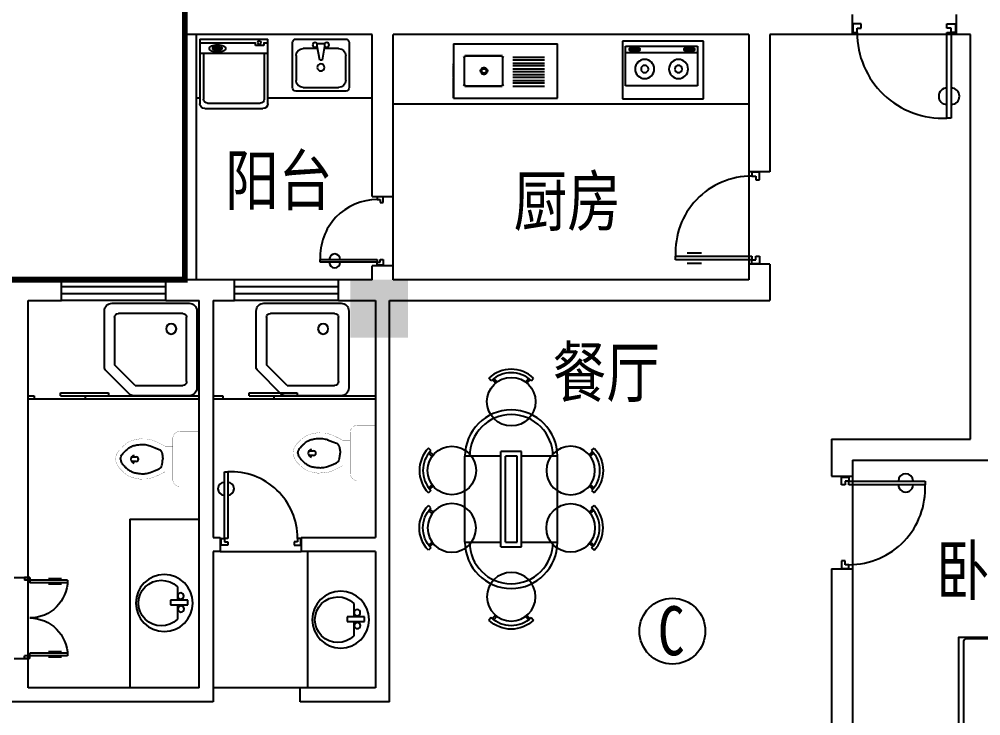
# Model space of a CAD drawing. Header units: millimetres. Extents: x 1454 to 36762, y 522 to 39654.
# Drawn here: x 12938 to 21249, y 18080 to 24102 of the extents above; entities that cross this region are included whole.
import ezdxf
from ezdxf.enums import TextEntityAlignment as Align

# ---------------------------------------------------------------- set-up
doc = ezdxf.new("R2010")
doc.units = ezdxf.units.MM
doc.linetypes.add('HIDDEN', pattern=[0.375, 0.25, -0.125])
for name, color, linetype in [('COLUMN', 7, 'Continuous'), ('GROUND', 2, 'Continuous'), ('PUB_TEXT', 7, 'Continuous'), ('PUB_WALL', 255, 'Continuous'), ('TOTHER', 7, 'Continuous'), ('WALL', 4, 'Continuous'), ('WINDOW', 5, 'Continuous'), ('WINDOW_TEXT', 7, 'Continuous')]:
    doc.layers.add(name, color=color, linetype=linetype)
doc.styles.add('-黑体', font='simhei.ttf')
doc.styles.add('CHINA', font='romant', dxfattribs={"width": 0.8, "height": 150, "bigfont": 'fs64f'})
doc.styles.add('DIM_FONT', font='SIMPLEX.shx', dxfattribs={"width": 0.8})
doc.styles.add('SIMPLEX', font='SIMPLEX.SHX')
doc.styles.get("Standard").update_dxf_attribs({"font": 'arial.ttf'})

# ---------------------------------------------------------------- blocks, each defined once
blk = doc.blocks.new('M_A22TIB')
for p, q in [((-0.4493, 0.0763), (-0.4493, 0.8984)), ((-0.4493, 0.8984), (-0.4082, 0.8984)), ((-0.4082, 0.8984), (-0.4082, 0.0763)), ((-0.4904, 0.0763), (-0.4493, 0.0763)), ((-0.4904, -0.0059), (-0.4904, 0.0763)), ((-0.4493, 0.0763), (-0.4493, 0.0352)), ((-0.4082, 0.0763), (-0.4493, 0.0763)), ((-0.4493, 0.0352), (-0.4082, 0.0352)), ((-0.4082, 0.0352), (-0.4082, -0.0059)), ((0.455, 0.0352), (0.4139, 0.0352)), ((0.4139, 0.0352), (0.4139, -0.0059)), ((0.4961, 0.0763), (0.455, 0.0763)), ((0.455, 0.0763), (0.455, 0.0352)), ((0.4961, -0.0059), (0.4961, 0.0763)), ((-0.4082, -0.0059), (-0.4904, -0.0059)), ((-0.4904, -0.0059), (-0.4904, -0.0059)), ((0.4139, -0.0059), (0.4961, -0.0059)), ((0.4961, -0.0059), (0.4961, -0.0059))]:
    blk.add_line(p, q)
for centre, radius, start, end in [((-0.3671, 0.0773), 0.8221, 359.92833, 92.86603), ((-0.4493, 0.6888), 0.0791, 90, 270), ((-0.4082, 0.6888), 0.0791, 270, 90)]:
    blk.add_arc(centre, radius, start, end)
blk = doc.blocks.new('M_C55HKH')
for p, q in [((0, -52.4), (900, -52.4)), ((25.8, -508.5), (25.8, -1967.8)), ((502.6, -488.5), (45.8, -488.5)), ((502.6, -488.5), (871.6, -858.3)), ((45.8, -761.1), (564.4, -761.1)), ((871.6, -1967.8), (871.6, -858.3)), ((299.4, -1273), (294.5, -1270)), ((306.6, -1352.3), (299.4, -1273)), ((393.4, -1337.5), (392.3, -1318.1)), ((304.8, -1407.4), (306.6, -1352.3)), ((357, -1410.4), (393.4, -1337.5)), ((146.2, -1456.3), (99.8, -1409.5)), ((278.4, -1459.1), (304.8, -1407.4)), ((278.4, -1459.1), (357, -1410.4)), ((210.6, -1478.3), (146.2, -1456.3)), ((278.4, -1459.1), (210.6, -1478.3)), ((278.4, -1459.1), (251, -1605.9)), ((316.5, -1498.2), (278.4, -1459.1)), ((412.1, -1526.9), (316.5, -1498.2)), ((495.3, -1522.7), (412.1, -1526.9)), ((251, -1605.9), (218.9, -1643.3)), ((163.5, -1664.3), (88.8, -1648.6)), ((249.3, -1682.4), (175.1, -1666.8)), ((218.9, -1643.3), (211.2, -1652.3)), ((249.3, -1682.4), (286.2, -1639.5)), ((286.2, -1639.5), (333.2, -1627.5)), ((333.2, -1627.5), (405.4, -1617.7)), ((195.7, -1717.6), (153.5, -1766.5)), ((249.3, -1682.4), (195.7, -1717.6)), ((249.3, -1682.4), (266, -1787)), ((292.2, -1700.3), (249.3, -1682.4)), ((391.2, -1768.8), (292.2, -1700.3)), ((153.5, -1766.5), (147.3, -1840.5)), ((468.8, -1838.9), (391.2, -1768.8)), ((266, -1787), (242.8, -1892.3)), ((45.8, -1987.8), (851.6, -1987.8))]:
    blk.add_line(p, q)
blk.add_lwpolyline([(0, -2000), (0, 0), (900, 0), (900, -2000)], close=True)
for points in [[(135.1, -133.6, -0.263368), (107.1, -114.8, -0.494818), (116.3, -96.1, -0.049225), (134, -94.3, -0.036831), (157.6, -96.1, -0.031893), (195.6, -104.2, 0.035782), (229.5, -111.2, 0.032941), (319.2, -117.1, 0.026564), (430.4, -111.2, 0.017905), (467.9, -105.8, -0.033397), (488.1, -103.6, -0.03204), (525.2, -104.3, 0.018442), (589.5, -107.3, 0.010837), (654.3, -106.6, 0.014624), (702.2, -103.6, 0.111249), (724.7, -96.3, -0.153708), (741.6, -92.3, -0.076444), (749.1, -94, -0.215512), (751, -96.1, -0.585858), (748.4, -99.1, 0.363489), (743.5, -101.7, 0.191716), (743.4, -113.2, -0.129675), (745.4, -129.9, -0.01735), (742.4, -146.7, 0.019326), (739.8, -161.8, 0.018818), (733.1, -230.1, 0.021828), (732.2, -289.4, 0.006204), (733.6, -323.2, 0.001963), (739.8, -430.1, 0.028341), (744, -466.2, -0.117014), (743.5, -475.1, -0.36606), (742.1, -476.1, -0.03973), (728.5, -473.3, -0.048309), (714.7, -467.8, 0.062981), (704.1, -463.9, 0.04058), (680.7, -460.5, 0.014345), (613.9, -458.3, 0.005484), (488.5, -459, 0.007153), (392.3, -462, 0.008762), (349.8, -464.7, -0.008153), (304.1, -467.6, -0.06251), (247, -463.2, 0.078669), (201.4, -461.2, 0.047825), (179, -465.9, -0.034494), (148.2, -473.3, -0.023571), (122.9, -476.3, -0.510228), (121.9, -475.1), (129.4, -445.1), (150.1, -362.6, 0.073041), (152.1, -343, 0.023305), (146.3, -281.9, 0.018299), (142.3, -259, -0.01097), (134.9, -221, -0.042281), (132, -186.7, -0.027201), (134.9, -133.3)], [(608.9, -107.4, 0.027842), (585.2, -118, 0.048685), (572.6, -126.1, 0.023666), (544.7, -150.5, 0.031223), (525.7, -171.1, 0.046801), (520.6, -178.8, 0.023191), (512.5, -195.5)], [(690.9, -101.7, 0.088153), (656.4, -105.2, 0.088153), (625.2, -120.5, 0.077547), (603.6, -142.1, 0.077547), (589.5, -169.3)], [(133.4, -149.6, -0.05369), (147.6, -162.6, -0.070312), (155.7, -174.9, -0.015448), (159.5, -183.4, -0.013244), (163.2, -193.7, -0.082127), (166.2, -211.7, -0.064164), (163.2, -234.9)], [(134.9, -133.6, -0.077379), (169.7, -158.9, -0.077379), (195.2, -193.7, -0.047525), (205.1, -218.3, -0.047525), (210.2, -244.3)], [(694.7, -462, 0.016108), (655.8, -435.8, 0.024599), (629, -420.7, 0.009477), (579.9, -397.4, 0.015937), (550.1, -385.1, 0.072521), (533.7, -381.5, 0.033339), (497.5, -381.3)], [(225.5, -460.5, 0.009729), (252.8, -451.5, 0.009729), (279.7, -441.4, 0.007971), (301.4, -432.3, 0.007971), (322.9, -422.6)], [(502.6, -488.5, -0.085272), (565.9, -598.6, -0.124044), (575.2, -686.2), (561.5, -781.6), (563.3, -854.1)], [(563.3, -854.1, -0.027362), (601.8, -837.7, -0.040834), (628.9, -830.3, -0.038441), (716.6, -820.8, -0.076528), (760.7, -826.1, -0.103649), (788.2, -840.5, 0.093398), (818.4, -857, 0.072727), (840.5, -860.8, 0.052315), (871.6, -858.3)], [(400.3, -1581.4, 0.025626), (401.8, -1590.8, 0.0108), (426.4, -1696.7, 0.00456), (445.4, -1768.5, 0.01125), (454.1, -1797.4, 0.069394), (461.7, -1813.2, -0.079756), (468.1, -1827, -0.106399), (468.8, -1838.9, -0.328642), (465.8, -1841.8, -0.299547), (460.8, -1839.5, 0.189917), (454.1, -1834.5, 0.033518), (446, -1832.9, 0.075627), (442.4, -1833, 0.053489), (435.9, -1834.8, 0.017838), (417.6, -1843, 0.038394), (397.1, -1855.1, -0.059529), (383.5, -1862.4, -0.035943), (361.9, -1869, -0.011245), (291.4, -1883.8, -0.006203), (259.2, -1889.3, 0.010783), (240.6, -1892.7, 0.019485), (229.8, -1895.4, 0.005062), (188.4, -1907.7, 0.101392), (167.2, -1919.3, -0.223768), (156.1, -1922.3, -0.25558), (152.7, -1919.5, -0.081563), (149.7, -1906.7, -0.071805), (150.7, -1893, 0.069985), (151.8, -1879, 0.03546), (145.4, -1830.7, 0.029432), (130.3, -1774, 0.001554), (121.1, -1746.5, -0.00152), (111.6, -1718.4, -0.004735), (102.3, -1689.3, 0.00382), (90.8, -1653.2, 0.296001), (66.5, -1633.6, -0.649774), (60.7, -1615.9, -0.02319), (64.7, -1612.6, 0.0288), (67.9, -1609.9, 0.005727), (73, -1605.1, -0.004358), (79.6, -1598.7, -0.027528), (94.1, -1586.2, -0.046214), (103.8, -1580.2, -0.194121), (117.3, -1579, 0.133719), (136.6, -1579.7, 0.005779), (154.6, -1575.2, 0.008882)]]:
    blk.add_lwpolyline(points, format="xyb")
blk.add_lwpolyline([(345.4, -1251, 0.101392), (365.7, -1237.8, -0.223768), (376.5, -1234, -0.25558), (380.2, -1236.5, -0.081563), (384.2, -1249.1, -0.071805), (384.2, -1262.7, 0.069985), (384.1, -1276.8, 0.03546), (394.2, -1324.5, 0.029432), (413.7, -1379.8, 0.001554), (425, -1406.6, -0.00152), (436.5, -1433.9, -0.004735), (448, -1462.2, 0.00382), (462.3, -1497.3, 0.296001), (488, -1515, -0.649774), (495.1, -1532.2, -0.02319), (491.4, -1535.7, 0.0288), (488.4, -1538.7, 0.005727), (483.8, -1543.9, -0.004358), (477.7, -1550.8, -0.027528), (464.1, -1564.3, -0.046214), (454.9, -1571.1, -0.194121), (441.5, -1573.2, 0.133719), (422.3, -1574.1, 0.011505), (387.3, -1586.1, 0.008882), (342.6, -1603.5, 0.012426), (285.7, -1628.6, -0.033612), (264.2, -1636.9), (217.8, -1651.5), (182, -1662.8, 0.224341), (170.4, -1673.5, -0.722772), (163.3, -1673.1, -0.103513), (163.2, -1670, 0.053465), (163.5, -1664.3, 0.030109), (161.3, -1645.6, -0.031436), (159.2, -1627.7, -0.05324), (159.9, -1615.6, 0.05518), (160.5, -1603.9, 0.056271), (157, -1583.3, 0.0108), (124.3, -1479.6, 0.00456), (99.8, -1409.5, 0.01125), (89, -1381.3, 0.069394), (80.2, -1366.2, -0.079756), (72.8, -1352.9, -0.106399), (71.2, -1341.1, -0.328642), (73.9, -1337.9, -0.299547), (79.1, -1339.9, 0.189917), (86.1, -1344.3, 0.033518), (94.3, -1345.3, 0.075627), (98, -1345, 0.053489), (104.3, -1342.6, 0.017838), (121.9, -1333, 0.038394), (141.4, -1319.4, -0.059529), (154.4, -1311.1, -0.035943), (175.4, -1302.8, -0.011245), (244.6, -1282.8, -0.006203), (276.3, -1274.7, 0.010783), (294.5, -1270, 0.019485), (305.2, -1266.5, 0.005062)], format="xyb", close=True)
for centre, start, end in [((45.8, -508.5), 90, 180), ((45.8, -741.1), 180, 270), ((45.8, -1967.8), 180, 270), ((851.6, -1967.8), 270, 0)]:
    blk.add_arc(centre, 20, start, end)
at = {"style": 'DIM_FONT', "width": 0.8, "flags": 9}
for tag in ['YSIZE', 'XSIZE']:
    blk.add_attdef(tag, (0, 0), '', height=0.5, dxfattribs=at)
blk = doc.blocks.new('_FZH')
blk.add_solid([(-0.5, -0.5), (0.5, -0.5), (-0.5, 0.5), (0.5, 0.5)])
blk = doc.blocks.new('M_C58LWA')
for p, q in [((-135.6, -160.4), (-161.4, -190.9)), ((135.6, -160.4), (161.4, -190.9)), ((-173, -180.5), (-193.7, -202.2)), ((-123.8, -169.6), (-149.7, -200.2)), ((123.8, -169.6), (149.7, -200.2)), ((173, -180.5), (193.7, -202.2))]:
    blk.add_line(p, q)
at = {"linetype": 'Continuous'}
blk.add_circle((0, 0), 210, dxfattribs=at)
for radius in [280, 250]:
    blk.add_arc((0, 0), radius, 226.22072, 313.77928)
at = {"style": 'DIM_FONT', "width": 0.8, "flags": 9}
for tag in ['YSIZE', 'XSIZE']:
    blk.add_attdef(tag, (0, 0), '', height=0.5, dxfattribs=at)
blk = doc.blocks.new('M_E33IEP')
at = {"linetype": 'Continuous'}
for p, q in [((135.1, 135.3), (135.1, 19.6)), ((43.6, -21.1), (43.6, 19.6)), ((43.6, 19.6), (193.6, 19.6)), ((193.6, 19.6), (193.6, -21.1)), ((193.6, -21.1), (43.6, -21.1)), ((135.1, -21.1), (135.1, -144.4))]:
    blk.add_line(p, q, dxfattribs=at)
for centre, radius in [((248.3, -4.6), 246.4), ((105.9, 56.4), 26.7), ((104.6, -55.4), 26.7)]:
    blk.add_circle(centre, radius, dxfattribs=at)
blk.add_arc((273.7, -4.6), 196.9, 225.25267, 134.74733, dxfattribs=at)
at = {"style": 'DIM_FONT', "width": 0.8, "flags": 9}
for tag in ['YSIZE', 'XSIZE']:
    blk.add_attdef(tag, (0, 0), '', height=0.5, dxfattribs=at)
at = {"linetype": 'Continuous', "style": 'CHINA', "width": 0.8, "flags": 9}
for tag in ['XSIZE', 'YSIZE']:
    blk.add_attdef(tag, (1.9, -251), '', height=150, dxfattribs=at)
blk = doc.blocks.new('M_A20TUI')
for p, q in [((-0.483, 0.396), (-0.483, 0.235)), ((-0.467, 0.471), (-0.467, -0.062)), ((-0.433, 0.47), (-0.433, 0.004)), ((-0.417, 0.396), (-0.417, 0.235)), ((0.417, 0.396), (0.417, 0.235)), ((0.433, 0.47), (0.433, 0.004)), ((0.467, 0.471), (0.467, -0.062)), ((0.483, 0.396), (0.483, 0.235)), ((-0.5, 0.004), (-0.433, 0.004)), ((-0.5, 0.004), (-0.5, -0.062)), ((0.5, 0.004), (0.433, 0.004)), ((0.5, 0.004), (0.5, -0.062)), ((-0.5, -0.062), (-0.467, -0.062)), ((0.5, -0.062), (0.467, -0.062))]:
    blk.add_line(p, q)
for centre, start, end in [((-0.467, 0.004), 0, 90), ((0.467, 0.004), 90, 180)]:
    blk.add_arc(centre, 0.467, start, end)
blk = doc.blocks.new('M_E16')
for p, q in [((-358.7, -350.6), (-358.7, -119.3)), ((-346.9, -107.1), (-34.1, -107.1)), ((-22.3, -119.3), (-22.3, -350.6)), ((63.3, -103.3), (335.6, -103.3)), ((63.3, -131.7), (335.6, -131.7)), ((63.3, -153.3), (335.6, -153.3)), ((63.3, -181.7), (335.6, -181.7)), ((63.3, -203.3), (335.6, -203.3)), ((63.3, -231.7), (335.6, -231.7)), ((63.3, -253.3), (335.6, -253.3)), ((63.3, -281.7), (335.6, -281.7)), ((63.3, -303.3), (335.6, -303.3)), ((63.3, -331.7), (335.6, -331.7)), ((-34.1, -362.8), (-346.9, -362.8)), ((63.3, -353.3), (335.6, -353.3))]:
    blk.add_line(p, q)
for points, const_width in [([(-370.5, -356.7), (-370.5, -113.2)], 2), ([(-352.8, -95), (-370.5, -113.2)], 1.91), ([(-352.8, -95), (-28.2, -95)], 1.8), ([(-10.5, -113.2), (-28.2, -95)], 1.91), ([(-10.5, -113.2), (-10.5, -356.7)], 2), ([(-370.5, -356.7), (-352.8, -375)], 1.91), ([(-28.2, -375), (-352.8, -375)], 1.8), ([(-28.2, -375), (-10.5, -356.7)], 1.91)]:
    blk.add_lwpolyline(points, dxfattribs=dict(const_width=const_width))
for points in [[(-346.9, -107.1), (-350.9, -107.9), (-354.4, -110), (-357.1, -113.2), (-358.5, -117.2), (-358.7, -119.3)], [(-22.3, -119.3), (-23, -115.1), (-25, -111.5), (-28.2, -108.8), (-32, -107.3), (-34.1, -107.1)], [(-216.3, -235), (-214.5, -245.4), (-209.4, -254.5), (-201.5, -261.3), (-191.9, -264.9), (-181.7, -264.9), (-172, -261.3), (-164.2, -254.5), (-159.1, -245.4), (-157.3, -235), (-159.1, -224.6), (-164.2, -215.4), (-172, -208.6), (-181.7, -205), (-191.9, -205), (-201.5, -208.6), (-209.4, -215.4), (-214.5, -224.6), (-216.3, -235)], [(-206, -235), (-204.8, -241.7), (-201.5, -247.7), (-196.4, -252.1), (-190.1, -254.4), (-183.5, -254.4), (-177.2, -252.1), (-172.1, -247.7), (-168.8, -241.7), (-167.6, -235), (-168.8, -228.2), (-172.1, -222.2), (-177.2, -217.8), (-183.5, -215.5), (-190.1, -215.5), (-196.4, -217.8), (-201.5, -222.2), (-204.8, -228.2), (-206, -235)], [(-358.7, -350.6), (-358, -354.8), (-355.9, -358.4), (-352.8, -361.2), (-348.9, -362.6), (-346.9, -362.8)], [(-34.1, -362.8), (-30, -362.1), (-26.5, -359.9), (-23.9, -356.7), (-22.4, -352.7), (-22.3, -350.6)]]:
    blk.add_lwpolyline(points)
at = {"layer": 'TOTHER', "linetype": 'Continuous'}
for p, q in [((-450, 0), (450, 0)), ((-450, -470.6), (-450, 0)), ((450, 0), (450, -470.6)), ((-450, -470.6), (450, -470.6))]:
    blk.add_line(p, q, dxfattribs=at)
at = {"layer": 'TOTHER', "linetype": 'HIDDEN'}
blk.add_line((-450, 0), (-450, -300), dxfattribs=at)
at = {"width": 0.8, "flags": 9}
for tag in ['XSIZE', 'YSIZE']:
    blk.add_attdef(tag, (0, 0), '', height=0.5, dxfattribs=at)
blk = doc.blocks.new('M_E31EAW')
at = {"color": 0, "linetype": 'ByBlock'}
for p, q in [((0, 214.8), (0, -214.8)), ((419.3, 245.5), (30.7, 245.5)), ((143.2, 214.8), (358, 214.8)), ((450, -214.8), (450, 214.8)), ((81.8, 25.6), (81.8, 153.4)), ((419.3, 153.4), (419.3, -153.4)), ((40.9, -30.7), (40.9, 30.7)), ((184.1, 10.2), (61.4, 30.7)), ((184.1, -10.2), (184.1, 10.2)), ((61.4, -30.7), (184.1, -10.2)), ((81.8, -153.4), (81.8, -25.6)), ((30.7, -245.5), (419.3, -245.5)), ((358, -214.8), (143.2, -214.8))]:
    blk.add_line(p, q, dxfattribs=at)
for centre, radius in [((51.1, 51.1), 20.5), ((245.5, 0), 30.7), ((51.1, -51.1), 20.5)]:
    blk.add_circle(centre, radius, dxfattribs=at)
for centre, radius, start, end in [((30.7, 214.8), 30.7, 90, 180), ((143.2, 153.4), 61.4, 90, 180), ((358, 153.4), 61.4, 0, 90), ((419.3, 214.8), 30.7, 0, 90), ((143.2, -153.4), 61.4, 180, 270), ((358, -153.4), 61.4, 270, 0), ((30.7, -214.8), 30.7, 180, 270), ((419.3, -214.8), 30.7, 270, 0)]:
    blk.add_arc(centre, radius, start, end, dxfattribs=at)
at = {"style": 'DIM_FONT', "width": 0.8, "flags": 9}
for tag in ['YSIZE', 'XSIZE']:
    blk.add_attdef(tag, (0, 0), '', height=0.5, dxfattribs=at)
blk = doc.blocks.new('M_E20')
for p, q in [((345, 0), (-345, 0)), ((-302.4, -35.8), (-345, -35.8)), ((-302.4, -35), (-302.4, -65.6)), ((-302.4, -65.6), (-219.3, -65.6)), ((-219.3, -65.6), (-219.3, -35)), ((345, -35.8), (-219.3, -35.8)), ((123, -86.9), (123.1, -98.6)), ((133.5, -96.3), (133.5, -112.9)), ((198.1, -96.3), (133.5, -96.3)), ((198.1, -112.9), (198.1, -96.3)), ((214.8, -88), (214.8, -98.5)), ((-307.3, -144.3), (-307.3, -611)), ((133.5, -112.9), (198.1, -112.9)), ((307.3, -144.3), (307.3, -611)), ((267.3, -651), (-267.3, -651))]:
    blk.add_line(p, q)
blk.add_lwpolyline([(83.3, -94.4, 0.185158), (88.2, -107.2, 0.102042), (107.7, -121.5, 0.060862), (132.7, -129.5, 0.047173), (166.5, -132.7, 0.047173), (200.2, -129.5, 0.060862), (225.3, -121.5, 0.102042), (244.7, -107.2, 0.185158), (249.6, -94.4, 0.185158), (244.7, -81.7, 0.102042), (225.3, -67.3, 0.060862), (200.2, -59.3, 0.047173), (166.5, -56.1, 0.047173), (132.7, -59.3, 0.060862), (107.7, -67.3, 0.102042), (88.2, -81.7, 0.185158)], format="xyb", close=True)
for points in [[(214.8, -88, 0.259034), (212.9, -84.6, 0.076276), (201.4, -79.7, 0.036515), (187.8, -77.2, 0.026615), (169, -76.2, 0.026615), (150.1, -77.2, 0.036515), (136.6, -79.7, 0.076276), (125, -84.6, 0.259034), (123.1, -88, 0.078462), (123.3, -89.3, 0.056762)], [(214.8, -98.5, 0.259034), (212.9, -95.1, 0.076276), (201.4, -90.2, 0.036515), (187.8, -87.7, 0.026615), (169, -86.7, 0.026615), (150.1, -87.7, 0.036515), (136.6, -90.2, 0.076276), (125, -95.1, 0.259034), (123.1, -98.5, 0.259034), (125, -102, 0.056762), (133.5, -106, 0.036515)], [(198.1, -107.7, 0.008736), (201.4, -106.9, 0.076276), (212.9, -102, 0.259034), (214.8, -98.5, 0.259034)]]:
    blk.add_lwpolyline(points, format="xyb")
blk.add_circle((-258.7, -35), 17.5)
for centre, start, end in [((-267.3, -611), 180, 270), ((267.3, -611), 270, 0)]:
    blk.add_arc(centre, 40, start, end)
at = {"layer": 'TOTHER', "linetype": 'Continuous'}
for p, q in [((-345, -655.8), (-345, 0)), ((345, 0), (345, -655.8)), ((-345, -144.7), (345, -144.7)), ((295, -705.8), (-295, -705.8))]:
    blk.add_line(p, q, dxfattribs=at)
for centre, start, end in [((-295, -655.8), 180, 270), ((295, -655.8), 270, 0)]:
    blk.add_arc(centre, 50, start, end, dxfattribs=at)
at = {"width": 0.8, "flags": 9}
for tag in ['XSIZE', 'YSIZE']:
    blk.add_attdef(tag, (0, 0), '', height=0.5, dxfattribs=at)
blk = doc.blocks.new('M_E27FMO')
at = {"color": 0, "linetype": 'ByBlock'}
for p, q in [((-185.9, 0.6), (-549.7, 0.6)), ((-599.7, -49.4), (-599.7, -549.4)), ((-9.5, -162.1), (-162.4, -9.2)), ((-533.1, -507.8), (-533.1, -91.1)), ((-508.1, -66.1), (-199.7, -66.1)), ((-66.4, -199.4), (-199.7, -66.1)), ((0.3, -549.4), (0.3, -185.6)), ((-66.4, -199.4), (-66.4, -507.8)), ((-91.4, -532.8), (-508.1, -532.8)), ((-549.7, -599.4), (-49.7, -599.4))]:
    blk.add_line(p, q, dxfattribs=at)
blk.add_circle((-433.1, -432.8), 33.3, dxfattribs=at)
for centre, radius, start, end in [((-549.7, -49.4), 50, 90, 180), ((-185.9, -32.8), 33.3, 45, 90), ((-508.1, -91.1), 25, 90, 180), ((-33.1, -185.6), 33.3, 0, 45), ((-549.7, -549.4), 50, 180, 270), ((-508.1, -507.8), 25, 180, 270), ((-91.4, -507.8), 25, 270, 0), ((-49.7, -549.4), 50, 270, 0)]:
    blk.add_arc(centre, radius, start, end, dxfattribs=at)
at = {"style": 'DIM_FONT', "width": 0.8, "flags": 9}
for tag in ['YSIZE', 'XSIZE']:
    blk.add_attdef(tag, (0, 0), '', height=0.5, dxfattribs=at)
blk = doc.blocks.new('_WBLK')
for p, q in [((-0.5, 0.5), (0.5, 0.5)), ((0.5, 0.1667), (-0.5, 0.1667)), ((0.5, -0.1667), (-0.5, -0.1667)), ((-0.5, -0.5), (0.5, -0.5))]:
    blk.add_line(p, q)
at = {"layer": 'WINDOW_TEXT', "style": 'SIMPLEX', "flags": 9}
blk.add_attdef('A', text='', height=1, dxfattribs=at).set_placement((0, 1.5), align=Align.MIDDLE)
blk = doc.blocks.new('M_E13')
for p, q in [((-571.8, 18), (-536, 18)), ((-571.8, 18), (-571.8, 18)), ((-536, -22), (-571.8, -21.5))]:
    blk.add_line(p, q)
at = {"const_width": 1.5}
for points in [[(-715, 0, -0.037932), (-709.3, 28, -0.057502), (-702.1, 45.5, -0.011128), (-686.4, 72.3, -0.047419), (-682.1, 78.2, -0.013557), (-668.7, 92, -0.010422), (-650.6, 109.1, -0.006492), (-631.9, 125.5, -0.010986), (-620.5, 134.9, -0.031118), (-606.6, 144.5, -0.031821), (-591.9, 152.1, -0.025304), (-572.5, 159.4, -0.028493), (-554.6, 164.1), (-520.3, 170.9), (-500, 175, -0.104917), (-491.9, 174.9, 0.047512), (-474.4, 172.7, 0.018859), (-459.7, 172.7, -0.025251), (-448.7, 172.7, -0.024361), (-434.2, 171.1, -0.018727), (-415.7, 167.5, -0.011084), (-400.7, 163.6, -0.017664), (-391.4, 160.6, -0.012553), (-374.9, 154.2, -0.012341), (-358.5, 146.9), (-319.8, 128, -0.005054), (-308, 122, -0.002567), (-285, 110)], [(-155, 240, 0.414214), (-220, 175, 0.414214)], [(-715, 0, 0.037932), (-709.3, -28, 0.057502), (-702.1, -45.5, 0.011128), (-686.4, -72.3, 0.047419), (-682.1, -78.2, 0.013557), (-668.7, -92, 0.010422), (-650.6, -109.1, 0.006492), (-631.9, -125.5, 0.010986), (-620.5, -134.9, 0.031118), (-606.6, -144.5, 0.031821), (-591.9, -152.1, 0.025304), (-572.5, -159.4, 0.028493), (-554.6, -164.1), (-520.3, -170.9), (-500, -175, 0.104917), (-491.9, -174.9, -0.047512), (-474.4, -172.7, -0.018859), (-459.7, -172.7, 0.025251), (-448.7, -172.7, 0.024361), (-434.2, -171.1, 0.018727), (-415.7, -167.5, 0.011084), (-400.7, -163.6, 0.017664), (-391.4, -160.6, 0.012553), (-374.9, -154.2, 0.012341), (-358.5, -146.9), (-319.8, -128, 0.005054), (-308, -122, 0.002567), (-285, -110)], [(-220, -175, 0.414214), (-155, -240, 0.414214)]]:
    blk.add_lwpolyline(points, format="xyb", dxfattribs=at)
for points in [[(-220, 175), (-220, -175)], [(0, 240), (-155, 240)], [(0, -240), (0, 240)], [(-220, 110), (-285, 110)], [(-285, -110), (-220, -110)], [(-155, -240), (0, -240)]]:
    blk.add_lwpolyline(points, dxfattribs=at)
for points in [[(-672.1, -0.9, -0.054114), (-665.8, 24.7, -0.08891), (-657.7, 38.7, -0.006714), (-643.3, 55.3, -0.014531), (-636.2, 62.7, -0.010713), (-617.9, 80.2, -0.017575), (-606.2, 90.2, -0.037222), (-591, 100.5, -0.034599), (-573.2, 109.1, -0.02298), (-556.1, 115.1, -0.023613), (-538.9, 119.4, -0.014842), (-521.9, 122.3, -0.012533), (-501.7, 124.6, -0.021838), (-477, 125.6, -0.029407), (-458.7, 124.6, -0.029465), (-436.1, 120.5, -0.031881), (-415.7, 114.3), (-371.4, 97.1), (-337, 83.3, -0.135973), (-323.8, 73, -0.099517), (-314.1, 52.4, -0.016651), (-311.4, 39.5, -0.010977), (-308.3, 19.8, -0.015331), (-307.5, 11.6, -0.010106), (-306.9, -0.9)], [(-672.1, -0.9, 0.054114), (-665.8, -26.5, 0.08891), (-657.7, -40.4, 0.006714), (-643.3, -57, 0.014531), (-636.2, -64.4, 0.010713), (-617.9, -81.9, 0.017575), (-606.2, -91.9, 0.037222), (-591, -102.2, 0.034599), (-573.2, -110.9, 0.02298), (-556.1, -116.9, 0.023613), (-538.9, -121.2, 0.014842), (-521.9, -124, 0.012533), (-501.7, -126.3, 0.021838), (-477, -127.4, 0.029407), (-458.7, -126.3, 0.029465), (-436.1, -122.3, 0.031881), (-415.7, -116), (-371.4, -98.8), (-337, -85.1, 0.135973), (-323.8, -74.7, 0.099517), (-314.1, -54.1, 0.016651), (-311.4, -41.2, 0.010977), (-308.3, -21.5, 0.015331), (-307.5, -13.3, 0.010106), (-306.9, -0.9)]]:
    blk.add_lwpolyline(points, format="xyb")
for centre, radius, start, end in [((-548.8, -2.6), 33.2, 100.04955, 259.95045), ((-536, -2), 20, 270, 90)]:
    blk.add_arc(centre, radius, start, end)
at = {"width": 0.8, "flags": 9}
for tag in ['XSIZE', 'YSIZE']:
    blk.add_attdef(tag, (0, 0), '', height=0.5, dxfattribs=at)
blk = doc.blocks.new('M_E19')
for p, q in [((-323.5, -113.1), (-323.5, -455.5)), ((299.3, -113.1), (-323.5, -113.1)), ((299.3, -455.5), (299.3, -113.1)), ((-323.5, -399.8), (299.3, -399.8)), ((-323.5, -455.5), (299.3, -455.5)), ((-290.9, -422.1), (-290.8, -433.8)), ((-215.7, -431.5), (-280.4, -431.5)), ((-280.4, -431.5), (-280.4, -448.2)), ((-280.4, -448.2), (-215.7, -448.2)), ((-215.7, -448.2), (-215.7, -431.5)), ((-199.1, -423.2), (-199.1, -433.7)), ((182.1, -422.1), (182.2, -433.8)), ((192.6, -431.5), (192.6, -448.2)), ((257.3, -431.5), (192.6, -431.5)), ((192.6, -448.2), (257.3, -448.2)), ((257.3, -448.2), (257.3, -431.5)), ((273.9, -423.2), (273.9, -433.7))]:
    blk.add_line(p, q)
for points in [[(-199.1, -423.2, 0.259034), (-201, -419.8, 0.076276), (-212.5, -414.9, 0.036515), (-226.1, -412.4, 0.026615), (-244.9, -411.4, 0.026615), (-263.8, -412.4, 0.036515), (-277.3, -414.9, 0.076276), (-288.9, -419.8, 0.259034), (-290.8, -423.2, 0.078462), (-290.6, -424.5, 0.056762)], [(273.9, -423.2, 0.259034), (272, -419.8, 0.076276), (260.5, -414.9, 0.036515), (246.9, -412.4, 0.026615), (228.1, -411.4, 0.026615), (209.2, -412.4, 0.036515), (195.7, -414.9, 0.076276), (184.1, -419.8, 0.259034), (182.2, -423.2, 0.078462), (182.4, -424.5, 0.056762)], [(-199.1, -433.7, 0.259034), (-201, -430.3, 0.076276), (-212.5, -425.4, 0.036515), (-226.1, -422.9, 0.026615), (-244.9, -421.9, 0.026615), (-263.8, -422.9, 0.036515), (-277.3, -425.4, 0.076276), (-288.9, -430.3, 0.259034), (-290.8, -433.7, 0.259034), (-288.9, -437.2, 0.056762), (-280.4, -441.2, 0.036515)], [(-215.7, -442.9, 0.008736), (-212.5, -442.1, 0.076276), (-201, -437.2, 0.259034), (-199.1, -433.7, 0.259034)], [(273.9, -433.7, 0.259034), (272, -430.3, 0.076276), (260.5, -425.4, 0.036515), (246.9, -422.9, 0.026615), (228.1, -421.9, 0.026615), (209.2, -422.9, 0.036515), (195.7, -425.4, 0.076276), (184.1, -430.3, 0.259034), (182.2, -433.7, 0.259034), (184.1, -437.2, 0.056762), (192.6, -441.2, 0.036515)], [(257.3, -442.9, 0.008736), (260.5, -442.1, 0.076276), (272, -437.2, 0.259034), (273.9, -433.7, 0.259034)]]:
    blk.add_lwpolyline(points, format="xyb")
at = {"layer": 'TOTHER', "linetype": 'Continuous'}
for p, q in [((-350, 0), (350, 0)), ((-350, -500), (-350, 0)), ((350, 0), (350, -500)), ((350, -500), (-350, -500))]:
    blk.add_line(p, q, dxfattribs=at)
for centre, radius in [((-158.4, -258.5), 82.5), ((-158.4, -258.5), 31.6), ((134.2, -258.5), 82.5), ((134.2, -258.5), 31.6)]:
    blk.add_circle(centre, radius, dxfattribs=at)
at = {"width": 0.8, "flags": 9}
for tag in ['XSIZE', 'YSIZE']:
    blk.add_attdef(tag, (0, 0), '', height=0.5, dxfattribs=at)
blk = doc.blocks.new('M_A23MCU')
for p, q in [((-0.454, 0.081), (-0.454, 0.905)), ((-0.454, 0.905), (-0.413, 0.905)), ((-0.413, 0.905), (-0.413, 0.081)), ((-0.489, 0.782), (-0.489, 0.624)), ((-0.378, 0.782), (-0.378, 0.624)), ((-0.495, -0.002), (-0.495, 0.081)), ((-0.495, 0.081), (-0.454, 0.081)), ((-0.413, 0.081), (-0.454, 0.081)), ((-0.454, 0.081), (-0.454, 0.039)), ((-0.454, 0.039), (-0.413, 0.039)), ((-0.413, 0.039), (-0.413, -0.002)), ((0.412, 0.039), (0.412, -0.002)), ((0.453, 0.039), (0.412, 0.039)), ((0.453, 0.081), (0.453, 0.039)), ((0.494, 0.081), (0.453, 0.081)), ((0.494, -0.002), (0.494, 0.081)), ((-0.413, -0.002), (-0.495, -0.002)), ((-0.495, -0.002), (-0.495, -0.002)), ((0.412, -0.002), (0.494, -0.002)), ((0.494, -0.002), (0.494, -0.002))]:
    blk.add_line(p, q)
blk.add_arc((-0.372, 0.082), 0.825, 359.9283, 92.866)

msp = doc.modelspace()

# ---------------------------------------------------------------- linework, layer by layer
at = {"linetype": 'ByBlock'}
for p, q in [((14368.8, 23970), (14368.8, 21850)), ((14468.8, 23970), (14468.8, 21850))]:
    msp.add_line(p, q, dxfattribs=at)
for p, q in [((16168.8, 23369.6, 5519.9), (19245.4, 23369.6, -27468.4)), ((13293.8, 20871.7), (13708.9, 20871.7)), ((13293.8, 20847), (13293.8, 20871.7)), ((13708.9, 20871.7), (13708.9, 20847)), ((14924.4, 20847), (14924.4, 20871.7)), ((14924.4, 20871.7), (15339.4, 20871.7)), ((15339.4, 20871.7), (15339.4, 20847)), ((13014.1, 20847, -28344.3), (13066.4, 20847, -28344.3)), ((14494.1, 20817), (13014.1, 20817)), ((13066.4, 20847), (13066.4, 20817)), ((13293.8, 20847, -28344.3), (14494.1, 20847, -28344.3)), ((13508.2, 20847), (13508.2, 20817)), ((14614.1, 20847, -28344.3), (14697, 20847, -28344.3)), ((16018.8, 20817), (14614.1, 20817)), ((14697, 20847), (14697, 20817)), ((14924.4, 20847, -28344.3), (16018.8, 20847, -28344.3)), ((15138.7, 20847), (15138.7, 20817)), ((17280.7, 20363.7), (17100.7, 20363.7)), ((17100.7, 19540.7), (17100.7, 20363.7)), ((17280.7, 19540.7), (17280.7, 20363.7)), ((17100.7, 20323.7), (16790.7, 20323.7)), ((16790.7, 19580.7), (16790.7, 20323.7)), ((17240.7, 20323.7), (17140.7, 20323.7)), ((17140.7, 19580.7), (17140.7, 20323.7)), ((17240.7, 19580.7), (17240.7, 20323.7)), ((17590.7, 20323.7), (17280.7, 20323.7)), ((17590.7, 19580.7), (17590.7, 20323.7)), ((16790.7, 19580.7), (17100.7, 19580.7)), ((17100.7, 19540.7), (17280.7, 19540.7)), ((17140.7, 19580.7), (17240.7, 19580.7)), ((17280.7, 19580.7), (17590.7, 19580.7))]:
    msp.add_line(p, q)
at = {"const_width": 50, "elevation": -28344.3}
msp.add_lwpolyline([(9358.8, 13670), (9358.8, 21850), (14368.8, 21850), (14368.8, 26263), (9358.8, 26263), (9358.8, 34443), (20138.8, 34443), (20138.8, 32209.4), (22358.8, 32209.4), (22358.8, 34443), (32838.8, 34443), (32838.8, 26263), (27928.8, 26262.7), (27928.8, 21850.3), (32838.8, 21850.3), (32838.8, 13670), (22358.8, 13670), (22358.8, 16578.3), (20138.8, 16578.3), (20138.8, 13670)], close=True, dxfattribs=at)
for centre, radius, start, end in [((17190.7, 20323.7), 400, 0, 180), ((17190.7, 20323.7), 360, 0, 180), ((17190.7, 19580.7), 400, 180, 0), ((17190.7, 19580.7), 360, 180, 0)]:
    msp.add_arc(centre, radius, start, end)
at = {"layer": 'GROUND', "linetype": 'ByBlock'}
msp.add_line((13013.4, 19275.1, -56688.6), (13013.4, 18575.1, -56688.6), dxfattribs=at)
at = {"layer": 'PUB_WALL', "linetype": 'ByBlock'}
for p, q in [((21038.8, 23970, -28344.3), (20138.8, 23970, -28344.3)), ((19245.4, 22784.2, -28344.3), (19245.4, 21984.2, -28344.3)), ((16168.8, 21970), (16168.8, 22570)), ((20138.8, 20150, -28344.3), (20138.8, 19350, -28344.3)), ((13894.1, 19780.4), (14494.1, 19780.4)), ((14675.8, 19500), (15375.8, 19500)), ((15366.8, 18320), (14614.1, 18320))]:
    msp.add_line(p, q, dxfattribs=at)
msp.add_circle((18583.4, 18811.6), 284.7, dxfattribs=at)
at = {"layer": 'WALL', "color": 7, "linetype": 'Continuous'}
for p, q in [((14368.8, 23963, -28344.3), (14368.8, 24143, -28344.3)), ((15988.8, 23970, -28344.3), (14368.8, 23970, -28344.3)), ((15988.8, 22570, -28344.3), (15988.8, 23970, -28344.3)), ((19245.4, 23970, -28344.3), (16168.8, 23970, -28344.3)), ((16168.8, 22570, -28344.3), (16168.8, 23970, -28344.3)), ((19245.4, 23970, -28344.3), (19245.4, 22784.2, -28344.3)), ((19425.4, 23970, -28344.3), (19425.4, 22784.2, -28344.3)), ((20138.8, 23970, -28344.3), (19425.4, 23970, -28344.3)), ((21158.8, 23970, -28344.3), (21038.8, 23970, -28344.3)), ((21158.8, 20470, -28344.3), (21158.8, 23970, -28344.3)), ((14500.1, 23420, -28344.3), (14468.8, 23420, -28344.3)), ((15988.8, 23420, -28344.3), (15087.3, 23420, -28344.3)), ((19425.4, 22784.2, -28344.3), (19245.4, 22784.2, -28344.3)), ((15988.8, 21850, -28344.3), (15988.8, 21970, -28344.3)), ((16168.8, 21850, -28344.3), (16168.8, 21970, -28344.3)), ((19425.4, 21984.2, -28344.3), (19245.4, 21984.2, -28344.3)), ((19245.4, 21984.2, -28344.3), (19245.4, 21850, -28344.3)), ((19425.4, 21984.2, -28344.3), (19425.4, 21670, -28344.3)), ((14798.4, 21850, -28344.3), (9358.8, 21850, -28344.3)), ((15988.8, 21850, -28344.3), (15698.4, 21850, -28344.3)), ((19245.4, 21850, -28344.3), (16168.8, 21850, -28344.3)), ((13014.1, 21670, -28344.3), (13304.1, 21670, -28344.3)), ((13014.1, 19275.1), (13014.1, 21670)), ((14204.1, 21670, -28344.3), (14494.1, 21670, -28344.3)), ((14494.1, 18320, -28344.3), (14494.1, 21670, -28344.3)), ((14614.1, 21670, -28344.3), (14798.4, 21670, -28344.3)), ((14614.1, 21670, -28344.3), (14614.1, 19620, -28344.3)), ((15698.4, 21670, -28344.3), (16018.8, 21670, -28344.3)), ((16018.8, 21670, -28344.3), (16018.8, 19620, -28344.3)), ((16138.8, 18200, -28344.3), (16138.8, 21670, -28344.3)), ((16138.8, 21670, -28344.3), (19425.4, 21670, -28344.3)), ((19958.8, 20470, -28344.3), (19958.8, 20150, -28344.3)), ((19958.8, 20470, -28344.3), (21158.8, 20470, -28344.3)), ((20138.8, 20290, -28344.3), (20138.8, 20150, -28344.3)), ((20138.8, 20290, -28344.3), (22358.8, 20290, -28344.3)), ((13894.1, 19780.4), (13894.1, 18320)), ((14614.1, 19620), (14675.8, 19620)), ((15375.8, 19620), (16018.8, 19620)), ((14614.1, 19500, -28344.3), (14614.1, 18200, -28344.3)), ((14675.8, 19500, -28344.3), (14614.1, 19500, -28344.3)), ((16018.8, 19500, -28344.3), (15375.8, 19500, -28344.3)), ((15430.4, 19500), (15430.4, 18320)), ((16018.8, 19500, -28344.3), (16018.8, 18320, -28344.3)), ((19958.8, 19350, -28344.3), (19958.8, 13850, -28344.3)), ((20138.8, 19350, -28344.3), (20138.8, 16758.3, -28344.3)), ((12894.1, 19275.1), (13014.1, 19275.1)), ((12894.1, 18575.1), (13014.1, 18575.1)), ((13014.1, 18320), (13014.1, 18575.1)), ((14494.1, 18320, -28344.3), (13014.1, 18320, -28344.3)), ((15366.8, 18200, -28344.3), (15366.8, 18320, -28344.3)), ((16018.8, 18320, -28344.3), (15366.8, 18320, -28344.3)), ((14614.1, 18200, -28344.3), (12824.6, 18200, -28344.3)), ((16138.8, 18200, -28344.3), (15366.8, 18200, -28344.3))]:
    msp.add_line(p, q, dxfattribs=at)
at = {"layer": 'WALL', "linetype": 'ByBlock'}
for p, q in [((20138.8, 23970, -28344.3), (20138.8, 24143, -28344.3)), ((21038.8, 23970, -28344.3), (21038.8, 24143, -28344.3)), ((15988.8, 22570), (16168.8, 22570)), ((16168.8, 21970, -28344.3), (15988.8, 21970, -28344.3)), ((13304.1, 21670), (13304.1, 21850)), ((14204.1, 21670), (14204.1, 21850)), ((14798.4, 21670), (14798.4, 21850)), ((15698.4, 21670), (15698.4, 21850)), ((19958.8, 20150, -28344.3), (20138.8, 20150, -28344.3)), ((14675.8, 19620), (14675.8, 19500)), ((15375.8, 19620), (15375.8, 19500)), ((19958.8, 19350, -28344.3), (20138.8, 19350, -28344.3))]:
    msp.add_line(p, q, dxfattribs=at)

# ---------------------------------------------------------------- block references
at = {"xscale": -1}
for name, p, rotation in [('M_E19', (18502.4, 23413.5), 180), ('M_C58LWA', (17704.3, 20200.3), 90.00000000000031), ('M_C58LWA', (16677.1, 19704), 270.0000000000003)]:
    msp.add_blockref(name, p, dxfattribs=dict(at, rotation=rotation))
at = {"xscale": -1.33333, "yscale": 1.33333, "zscale": 1.33333, "rotation": 90}
for p in [(13674.7, 20847.4), (14987.2, 20847.4)]:
    msp.add_blockref('M_E27FMO', p, dxfattribs=at)
for p, rotation in [((17190.7, 20795.9), 180.0000000000004), ((16677.1, 20200.3), 270.0000000000003), ((17704.3, 19704), 90.00000000000031)]:
    msp.add_blockref('M_C58LWA', p, dxfattribs=dict(rotation=rotation))
for p in [(14485.1, 20300.1), (16018.8, 20352.2)]:
    msp.add_blockref('M_E13', p)
at = {"xscale": -1}
msp.add_blockref('M_C58LWA', (17190.7, 19108.5), dxfattribs=at)
at = {"layer": 'COLUMN', "linetype": 'ByBlock', "xscale": -500, "yscale": 500, "zscale": 500, "rotation": 180}
msp.add_blockref('_FZH', (16048.8, 21600, -28344.3), dxfattribs=at)
at = {"layer": 'PUB_WALL', "linetype": 'ByBlock', "xscale": -0.85106, "yscale": 0.85106, "zscale": 0.85106}
msp.add_blockref('M_E20', (14793.7, 23929.8), dxfattribs=at)
at = {"layer": 'PUB_WALL', "linetype": 'ByBlock'}
for name, p, xscale, rotation in [('M_E31EAW', (15545.2, 23931.1), -1, 90), ('M_E16', (17141.6, 23420.1), -1, 180), ('M_C55HKH', (22358.8, 16758.3, -28344.3), 1.44444, 180)]:
    msp.add_blockref(name, p, dxfattribs=dict(at, xscale=xscale, rotation=rotation))
at = {"layer": 'PUB_WALL', "linetype": 'ByBlock', "xscale": -1}
for p in [(14440.3, 19058.9), (15964.9, 18915.1)]:
    msp.add_blockref('M_E33IEP', p, dxfattribs=at)
at = {"layer": 'WINDOW', "linetype": 'ByBlock'}
for name, p, xscale, yscale, zscale, rotation in [('M_A22TIB', (20588.8, 24056.5, -28344.3), 900, 900, 900, 180), ('M_A23MCU', (19335.4, 22384.2), -800, -800, 800, 269.9999999999989), ('M_A22TIB', (16078.8, 22270), -600, -600, 600, 270), ('M_A22TIB', (20048.8, 19750, -28344.3), 800, 800, 800, 269.9999999999919)]:
    msp.add_blockref(name, p, dxfattribs=dict(at, xscale=xscale, yscale=yscale, zscale=zscale, rotation=rotation))
for name, p, xscale, yscale, zscale in [('_WBLK', (13754.1, 21760), -900, 180, 900), ('_WBLK', (15248.4, 21760), -900, 180.0000000000072, 900), ('M_A22TIB', (15025.8, 19560), 700, 700, 700)]:
    msp.add_blockref(name, p, dxfattribs=dict(at, xscale=xscale, yscale=yscale, zscale=zscale))
at = {"layer": 'WINDOW', "xscale": 700, "yscale": -700, "zscale": 700, "rotation": 90}
msp.add_blockref('M_A20TUI', (13026, 18925.1), dxfattribs=at)

# ---------------------------------------------------------------- texts
at = {"layer": 'PUB_TEXT', "linetype": 'ByBlock', "style": '-黑体', "width": 0.8}
for s, height, p in [('阳台', 425.25, (14717.4, 22497.2)), ('厨房', 425.25, (17211.1, 22317.6)), ('餐厅', 425.25, (17548.3, 20837.5)), ('卧室', 425.25, (20861.1, 19124.3, 28344.3)), ('C', 425.2, (18457.6, 18602.3))]:
    msp.add_text(s, height=height, dxfattribs=at).set_placement(p)

doc.saveas('drawing.dxf')
